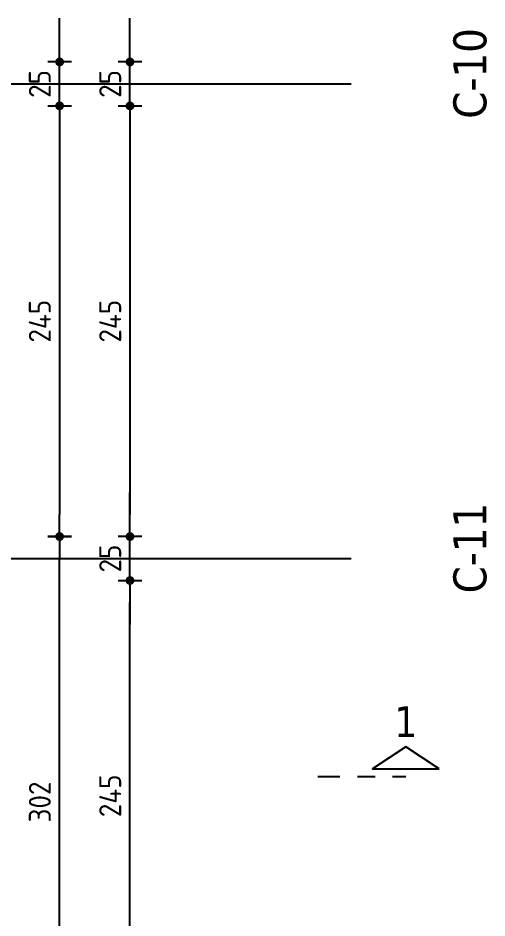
# Model space of a CAD drawing. Extents: x 399 to 532, y -4 to 185.
# Drawn here: x 449.98 to 452.65, y 176.91 to 182.03 of the extents above; entities that cross this region are included whole.
import ezdxf
from ezdxf.enums import TextEntityAlignment as Align

# ---------------------------------------------------------------- set-up
doc = ezdxf.new("R2010")
doc.units = 0
doc.header["$LTSCALE"] = 0.5
doc.header["$MEASUREMENT"] = 0
doc.header["$PDMODE"] = 2
for name, pattern in [('AUSGEZOGEN', [1000.01, 1000, 0.01]), ('DASHDOTSMALL', [1.05, 0.5, -0.25, 0.05, -0.25]), ('STRICHPUNKT2', [0.55, 0.25, -0.125, 0.05, -0.125])]:
    doc.linetypes.add(name, pattern=pattern)
doc.layers.get('0').update_dxf_attribs({"linetype": 'CONTINUOUS'})
doc.layers.get('Defpoints').update_dxf_attribs({"linetype": 'CONTINUOUS'})
for name, color, linetype in [('ACHSEN', 7, 'CONTINUOUS'), ('MASSE', 7, 'CONTINUOUS'), ('SCHNITTE', 7, 'CONTINUOUS')]:
    doc.layers.add(name, color=color, linetype=linetype)
doc.styles.add('HELV', font='tahoma.ttf')
doc.styles.add('TXT', font='isocp.shx')
doc.dimstyles.new('DOT_I', dxfattribs={"dimscale": 0.5, "dimtxt": 0.25, "dimasz": 0.25, "dimexe": 0.1, "dimexo": 0.3, "dimgap": 0.1, "dimtad": 1, "dimdec": 3, "dimzin": 3, "dimtxsty": 'TXT', "dimblk": 'DOT', "dimblk1": 'DOT', "dimblk2": 'DOT', "dimsah": 1, "dimcen": 0.1, "dimse1": 1, "dimse2": 1, "dimazin": 0, "dimtfac": 1, "dimtdec": 4, "dimtix": 1, "dimtmove": 2, "dimatfit": 3, "dimldrblk": 'DOT', "dimfxl": 0.7, "dimfxlon": 1, "dimtvp": 1, "dimtolj": 1, "dimtzin": 0, "dimarcsym": 0})

# ---------------------------------------------------------------- blocks, each defined once
blk = doc.blocks.new('DOT')
at = {"layer": 'MASSE', "color": 7, "linetype": 'Continuous'}
for p, q in [((0, 0.54), (0, -0.54)), ((0, 0), (-1, 0))]:
    blk.add_line(p, q, dxfattribs=at)
at = {"layer": 'MASSE', "color": 7, "linetype": 'Continuous', "const_width": 0.2}
blk.add_lwpolyline([(-0.1, 0, 1), (0.1, 0, 1)], format="xyb", close=True, dxfattribs=at)
blk = doc.blocks.new('*D512')
at = {"layer": 'Defpoints', "color": 0, "linetype": 'AUSGEZOGEN', "transparency": 16777216}
for p in [(450.6195, 178.8317), (450.6195, 178.8317), (450.6195, 176.3817)]:
    blk.add_point(p, dxfattribs=at)
at = {"layer": 'MASSE', "color": 0, "linetype": 'AUSGEZOGEN', "lineweight": -2, "transparency": 16777216}
blk.add_line((450.6195, 176.5067), (450.6195, 178.7067), dxfattribs=at)
at = {"layer": 'MASSE', "color": 0, "linetype": 'AUSGEZOGEN', "lineweight": -2, "transparency": 16777216, "xscale": 0.125, "yscale": 0.125, "zscale": 0.125}
for p, rotation in [((450.6195, 178.8317), 90), ((450.6195, 176.3817), 270)]:
    blk.add_blockref('DOT', p, dxfattribs=dict(at, rotation=rotation))
at = {"layer": 'MASSE', "color": 0, "linetype": 'AUSGEZOGEN', "transparency": 16777216, "insert": (450.507, 177.6067), "char_height": 0.125, "attachment_point": 5, "rotation": 90, "style": 'TXT'}
blk.add_mtext('\\A1;245', dxfattribs=at)
blk = doc.blocks.new('*D513')
at = {"layer": 'Defpoints', "color": 0, "linetype": 'AUSGEZOGEN', "transparency": 16777216}
for p in [(450.6195, 179.0817), (450.6195, 179.0817), (450.6195, 178.8317)]:
    blk.add_point(p, dxfattribs=at)
at = {"layer": 'MASSE', "color": 0, "linetype": 'AUSGEZOGEN', "lineweight": -2, "transparency": 16777216}
for p, q in [((450.6195, 179.2067), (450.6195, 179.3317)), ((450.6195, 178.8317), (450.6195, 179.0817)), ((450.6195, 178.7067), (450.6195, 178.5817))]:
    blk.add_line(p, q, dxfattribs=at)
at = {"layer": 'MASSE', "color": 0, "linetype": 'AUSGEZOGEN', "lineweight": -2, "transparency": 16777216, "xscale": 0.125, "yscale": 0.125, "zscale": 0.125}
for p, rotation in [((450.6195, 179.0817), 270), ((450.6195, 178.8317), 90)]:
    blk.add_blockref('DOT', p, dxfattribs=dict(at, rotation=rotation))
at = {"layer": 'MASSE', "color": 0, "linetype": 'AUSGEZOGEN', "transparency": 16777216, "insert": (450.507, 178.9567), "char_height": 0.125, "attachment_point": 5, "rotation": 90, "style": 'TXT'}
blk.add_mtext('\\A1;25', dxfattribs=at)
blk = doc.blocks.new('*D474')
at = {"layer": 'Defpoints', "color": 0, "linetype": 'AUSGEZOGEN', "transparency": 16777216}
for p in [(450.2195, 179.0817), (450.2195, 179.0817), (450.2195, 176.0617)]:
    blk.add_point(p, dxfattribs=at)
at = {"layer": 'MASSE', "color": 0, "linetype": 'AUSGEZOGEN', "lineweight": -2, "transparency": 16777216}
blk.add_line((450.2195, 176.1867), (450.2195, 178.9567), dxfattribs=at)
at = {"layer": 'MASSE', "color": 0, "linetype": 'AUSGEZOGEN', "lineweight": -2, "transparency": 16777216, "xscale": 0.125, "yscale": 0.125, "zscale": 0.125}
for p, rotation in [((450.2195, 179.0817), 90), ((450.2195, 176.0617), 270)]:
    blk.add_blockref('DOT', p, dxfattribs=dict(at, rotation=rotation))
at = {"layer": 'MASSE', "color": 0, "linetype": 'AUSGEZOGEN', "transparency": 16777216, "insert": (450.107, 177.5717), "char_height": 0.125, "attachment_point": 5, "rotation": 90, "style": 'TXT'}
blk.add_mtext('\\A1;302', dxfattribs=at)
blk = doc.blocks.new('*D596')
at = {"layer": 'Defpoints', "color": 0, "linetype": 'AUSGEZOGEN', "transparency": 16777216}
for p in [(450.2195, 181.5317), (450.2195, 179.0817), (450.2195, 179.0817)]:
    blk.add_point(p, dxfattribs=at)
at = {"layer": 'MASSE', "color": 0, "linetype": 'AUSGEZOGEN', "lineweight": -2, "transparency": 16777216}
blk.add_line((450.2195, 181.4067), (450.2195, 179.2067), dxfattribs=at)
at = {"layer": 'MASSE', "color": 0, "linetype": 'AUSGEZOGEN', "lineweight": -2, "transparency": 16777216, "xscale": 0.125, "yscale": 0.125, "zscale": 0.125}
for p, rotation in [((450.2195, 181.5317), 90), ((450.2195, 179.0817), 270)]:
    blk.add_blockref('DOT', p, dxfattribs=dict(at, rotation=rotation))
at = {"layer": 'MASSE', "color": 0, "linetype": 'AUSGEZOGEN', "transparency": 16777216, "insert": (450.107, 180.3067), "char_height": 0.125, "attachment_point": 5, "rotation": 90, "style": 'TXT'}
blk.add_mtext('\\A1;245', dxfattribs=at)
blk = doc.blocks.new('*D597')
at = {"layer": 'Defpoints', "color": 0, "linetype": 'AUSGEZOGEN', "transparency": 16777216}
for p in [(450.2195, 181.7817), (450.2195, 181.7817), (450.2195, 181.5317)]:
    blk.add_point(p, dxfattribs=at)
at = {"layer": 'MASSE', "color": 0, "linetype": 'AUSGEZOGEN', "lineweight": -2, "transparency": 16777216}
for p, q in [((450.2195, 181.9067), (450.2195, 182.0317)), ((450.2195, 181.5317), (450.2195, 181.7817)), ((450.2195, 181.4067), (450.2195, 181.2817))]:
    blk.add_line(p, q, dxfattribs=at)
at = {"layer": 'MASSE', "color": 0, "linetype": 'AUSGEZOGEN', "lineweight": -2, "transparency": 16777216, "xscale": 0.125, "yscale": 0.125, "zscale": 0.125}
for p, rotation in [((450.2195, 181.7817), 270), ((450.2195, 181.5317), 90)]:
    blk.add_blockref('DOT', p, dxfattribs=dict(at, rotation=rotation))
at = {"layer": 'MASSE', "color": 0, "linetype": 'AUSGEZOGEN', "transparency": 16777216, "insert": (450.107, 181.6567), "char_height": 0.125, "attachment_point": 5, "rotation": 90, "style": 'TXT'}
blk.add_mtext('\\A1;25', dxfattribs=at)
blk = doc.blocks.new('*D583')
at = {"layer": 'Defpoints', "color": 0, "linetype": 'AUSGEZOGEN', "transparency": 16777216}
for p in [(450.6195, 181.5317), (450.6195, 179.0817), (450.6195, 179.0817)]:
    blk.add_point(p, dxfattribs=at)
at = {"layer": 'MASSE', "color": 0, "linetype": 'AUSGEZOGEN', "lineweight": -2, "transparency": 16777216}
blk.add_line((450.6195, 181.4067), (450.6195, 179.2067), dxfattribs=at)
at = {"layer": 'MASSE', "color": 0, "linetype": 'AUSGEZOGEN', "lineweight": -2, "transparency": 16777216, "xscale": 0.125, "yscale": 0.125, "zscale": 0.125}
for p, rotation in [((450.6195, 181.5317), 90), ((450.6195, 179.0817), 270)]:
    blk.add_blockref('DOT', p, dxfattribs=dict(at, rotation=rotation))
at = {"layer": 'MASSE', "color": 0, "linetype": 'AUSGEZOGEN', "transparency": 16777216, "insert": (450.507, 180.3067), "char_height": 0.125, "attachment_point": 5, "rotation": 90, "style": 'TXT'}
blk.add_mtext('\\A1;245', dxfattribs=at)
blk = doc.blocks.new('*D584')
at = {"layer": 'Defpoints', "color": 0, "linetype": 'AUSGEZOGEN', "transparency": 16777216}
for p in [(450.6195, 181.7817), (450.6195, 181.7817), (450.6195, 181.5317)]:
    blk.add_point(p, dxfattribs=at)
at = {"layer": 'MASSE', "color": 0, "linetype": 'AUSGEZOGEN', "lineweight": -2, "transparency": 16777216}
for p, q in [((450.6195, 181.9067), (450.6195, 182.0317)), ((450.6195, 181.5317), (450.6195, 181.7817)), ((450.6195, 181.4067), (450.6195, 181.2817))]:
    blk.add_line(p, q, dxfattribs=at)
at = {"layer": 'MASSE', "color": 0, "linetype": 'AUSGEZOGEN', "lineweight": -2, "transparency": 16777216, "xscale": 0.125, "yscale": 0.125, "zscale": 0.125}
for p, rotation in [((450.6195, 181.7817), 270), ((450.6195, 181.5317), 90)]:
    blk.add_blockref('DOT', p, dxfattribs=dict(at, rotation=rotation))
at = {"layer": 'MASSE', "color": 0, "linetype": 'AUSGEZOGEN', "transparency": 16777216, "insert": (450.507, 181.6567), "char_height": 0.125, "attachment_point": 5, "rotation": 90, "style": 'TXT'}
blk.add_mtext('\\A1;25', dxfattribs=at)
blk = doc.blocks.new('Achsen EG')
at = {"color": 0, "linetype": 'ByBlock', "lineweight": -2}
for p, q in [((-4.6233, 0), (28.2854, 0)), ((-4.6233, -2.7), (28.2854, -2.7))]:
    blk.add_line(p, q, dxfattribs=at)
blk = doc.blocks.new('SCHN-2')
at = {"layer": 'SCHNITTE', "color": 6, "linetype": 'Continuous'}
blk.add_lwpolyline([(0.378, 0.088), (0, 0.34), (-0.378, 0.088)], close=True, dxfattribs=at)
at = {"layer": 'SCHNITTE', "color": 1, "linetype": 'DASHDOTSMALL', "style": 'HELV'}
blk.add_attdef('SCHN-2', text='', height=0.35, dxfattribs=at).set_placement((0, 0.45), align=Align.CENTER)

msp = doc.modelspace()

# ---------------------------------------------------------------- linework, layer by layer
at = {"layer": 'SCHNITTE', "color": 6, "linetype": 'STRICHPUNKT2'}
msp.add_line((451.6874, 177.7162), (452.1874, 177.7162), dxfattribs=at)

# ---------------------------------------------------------------- block references
at = {"layer": 'ACHSEN', "color": 140, "linetype": 'AUSGEZOGEN'}
msp.add_blockref('Achsen EG', (423.591, 181.6567), dxfattribs=at)
at = {"layer": 'SCHNITTE', "color": 6, "linetype": 'STRICHPUNKT2', "xscale": 0.5, "yscale": 0.5, "zscale": 0.5}
msp.add_blockref('SCHN-2', (452.1874, 177.7162), dxfattribs=at).add_auto_attribs({'SCHN-2': '1'})

# ---------------------------------------------------------------- texts
at = {"layer": 'ACHSEN', "color": 6, "linetype": 'AUSGEZOGEN', "style": 'HELV'}
for s, p in [('C-10', (452.6452, 181.4586)), ('C-11', (452.6452, 178.7586))]:
    msp.add_text(s, height=0.1875, rotation=90, dxfattribs=at).set_placement(p)

# ---------------------------------------------------------------- dimensions: what is measured, and where the dimension line sits
at = {"layer": 'MASSE', "color": 7, "linetype": 'AUSGEZOGEN'}
for base, p1, p2, picture, middle in [((450.2195, 181.7817), (450.2195, 181.5317), (450.2195, 181.7817), '*D597', (450.107, 181.6567)), ((450.6195, 181.7817), (450.6195, 181.5317), (450.6195, 181.7817), '*D584', (450.507, 181.6567)), ((450.2195, 179.0817), (450.2195, 181.5317), (450.2195, 179.0817), '*D596', (450.107, 180.3067)), ((450.6195, 179.0817), (450.6195, 181.5317), (450.6195, 179.0817), '*D583', (450.507, 180.3067)), ((450.6195, 179.0817), (450.6195, 178.8317), (450.6195, 179.0817), '*D513', (450.507, 178.9567)), ((450.2195, 179.0817), (450.2195, 176.0617), (450.2195, 179.0817), '*D474', (450.107, 177.5717)), ((450.6195, 178.8317), (450.6195, 176.3817), (450.6195, 178.8317), '*D512', (450.507, 177.6067))]:
    dim = msp.add_linear_dim(base=base, p1=p1, p2=p2, angle=90, dimstyle='DOT_I', override={"dimdec": 0, "dimlfac": 100}, dxfattribs=at)
    dim.commit()
    dim.dimension.update_dxf_attribs({"geometry": picture, "text_midpoint": middle})

doc.saveas('drawing.dxf')
